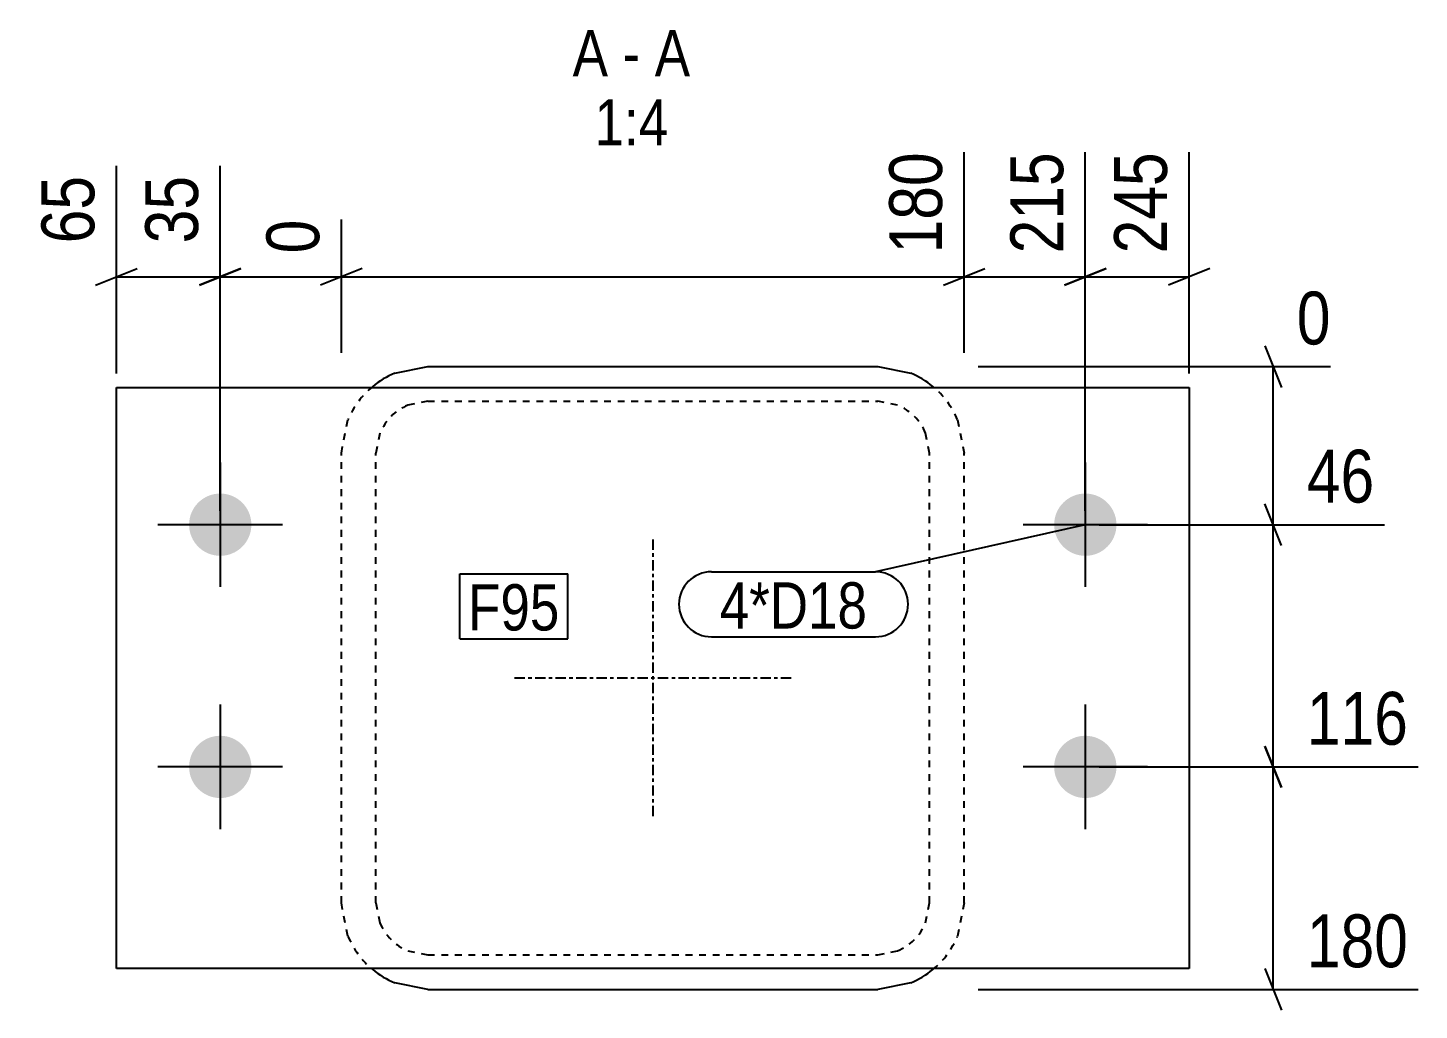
# Model space of a CAD drawing. Header units: millimetres. Extents: x 12 to 36661, y 8 to 829.
# Drawn here: x 26522 to 26924.1, y 9.6 to 293.5 of the extents above; entities that cross this region are included whole.
import ezdxf

# ---------------------------------------------------------------- set-up
doc = ezdxf.new("R2010")
doc.units = ezdxf.units.MM
doc.linetypes.add('DXK_LINE_DOT2', pattern=[3.9198, 1.9599, -1.9599])
doc.linetypes.add('DXK_LINE_DOT3', pattern=[5.9187, 2.979, -0.9799, 0.9799, -0.9799])
for name, color, linetype in [('MÅLSÆTNING', 7, 'Continuous'), ('STÅL', 7, 'Continuous'), ('TEKST', 7, 'Continuous')]:
    doc.layers.add(name, color=color, linetype=linetype)
doc.styles.add('Arial Narrow', font='ARIALN.TTF', dxfattribs={"height": 0.2})

msp = doc.modelspace()

# ---------------------------------------------------------------- hatches: boundary and pattern name
at = {"layer": 'STÅL', "linetype": 'Continuous'}
for points in [[(26586.62, 149.91, -1), (26568.62, 149.91, -1)], [(26836.62, 149.91, -1), (26818.62, 149.91, -1)], [(26586.62, 79.91, -1), (26568.62, 79.91, -1)], [(26836.62, 79.91, -1), (26818.62, 79.91, -1)]]:
    msp.add_hatch(color=96, dxfattribs=at).paths.add_polyline_path(points)

# ---------------------------------------------------------------- linework, layer by layer
at = {"layer": 'MÅLSÆTNING', "color": 7, "linetype": 'Continuous'}
for p, q in [((26792.62, 199.6), (26792.62, 257.57)), ((26792.62, 199.6), (26792.62, 257.57)), ((26827.62, 153.91), (26827.62, 257.57)), ((26827.62, 153.91), (26827.62, 257.57)), ((26857.62, 193.6), (26857.62, 257.57)), ((26547.62, 193.6), (26547.62, 253.65)), ((26577.62, 153.91), (26577.62, 253.65)), ((26577.62, 153.91), (26577.62, 253.65)), ((26612.62, 199.6), (26612.62, 238.07)), ((26612.62, 199.6), (26612.62, 238.07)), ((26541.62, 219.12), (26553.62, 223.92)), ((26547.62, 221.52), (26577.62, 221.52)), ((26571.62, 219.12), (26583.62, 223.92)), ((26583.62, 223.92), (26571.62, 219.12)), ((26577.62, 221.52), (26612.62, 221.52)), ((26618.62, 223.92), (26606.62, 219.12)), ((26618.62, 223.92), (26606.62, 219.12)), ((26612.62, 221.52), (26792.62, 221.52)), ((26786.62, 219.12), (26798.62, 223.92)), ((26786.62, 219.12), (26798.62, 223.92)), ((26792.62, 221.52), (26827.62, 221.52)), ((26821.62, 219.12), (26833.62, 223.92)), ((26827.62, 221.52), (26857.62, 221.52)), ((26863.62, 223.92), (26851.62, 219.12)), ((26879.54, 201.6), (26884.34, 189.6)), ((26796.62, 195.6), (26898.49, 195.6)), ((26881.94, 149.91), (26881.94, 195.6)), ((26884.34, 143.91), (26879.54, 155.91)), ((26884.34, 143.91), (26879.54, 155.91)), ((26831.62, 149.91), (26914.07, 149.91)), ((26831.62, 149.91), (26914.07, 149.91)), ((26881.94, 79.91), (26881.94, 149.91)), ((26879.54, 85.91), (26884.34, 73.91)), ((26884.34, 73.91), (26879.54, 85.91)), ((26831.62, 79.91), (26923.82, 79.91)), ((26831.62, 79.91), (26923.82, 79.91)), ((26881.94, 15.6), (26881.94, 79.91)), ((26879.54, 21.6), (26884.34, 9.6)), ((26796.62, 15.6), (26923.82, 15.6))]:
    msp.add_line(p, q, dxfattribs=at)
at = {"layer": 'STÅL', "color": 2, "linetype": 'Continuous'}
for p, q in [((26628.05, 193.7), (26637.62, 195.6)), ((26637.62, 195.6), (26767.62, 195.6)), ((26767.62, 195.6), (26777.18, 193.7)), ((26547.62, 21.6), (26547.62, 189.6)), ((26547.62, 189.6), (26857.62, 189.6)), ((26857.62, 189.6), (26857.62, 21.6)), ((26857.62, 21.6), (26547.62, 21.6)), ((26637.62, 15.6), (26628.05, 17.5)), ((26777.18, 17.5), (26767.62, 15.6)), ((26637.62, 15.6), (26767.62, 15.6))]:
    msp.add_line(p, q, dxfattribs=at)
at = {"layer": 'STÅL', "color": 7, "linetype": 'DXK_LINE_DOT2'}
for p, q in [((26637.62, 185.6), (26631.88, 184.46)), ((26637.62, 185.6), (26767.62, 185.6)), ((26773.36, 184.46), (26767.62, 185.6)), ((26612.62, 170.6), (26614.52, 180.17)), ((26790.71, 180.17), (26792.62, 170.6)), ((26623.76, 176.34), (26622.62, 170.6)), ((26782.62, 170.6), (26781.48, 176.34)), ((26612.62, 40.6), (26612.62, 170.6)), ((26622.62, 40.6), (26622.62, 170.6)), ((26782.62, 40.6), (26782.62, 170.6)), ((26792.62, 40.6), (26792.62, 170.6)), ((26614.52, 31.03), (26612.62, 40.6)), ((26622.62, 40.6), (26623.76, 34.86)), ((26781.48, 34.86), (26782.62, 40.6)), ((26792.62, 40.6), (26790.71, 31.03)), ((26631.88, 26.74), (26637.62, 25.6)), ((26637.62, 25.6), (26767.62, 25.6)), ((26767.62, 25.6), (26773.36, 26.74))]:
    msp.add_line(p, q, dxfattribs=at)
at = {"layer": 'STÅL', "color": 96, "linetype": 'Continuous'}
for p, q in [((26577.62, 167.91), (26577.62, 131.91)), ((26827.62, 167.91), (26827.62, 131.91)), ((26595.62, 149.91), (26559.62, 149.91)), ((26845.62, 149.91), (26809.62, 149.91)), ((26577.62, 97.91), (26577.62, 61.91)), ((26827.62, 97.91), (26827.62, 61.91)), ((26595.62, 79.91), (26559.62, 79.91)), ((26845.62, 79.91), (26809.62, 79.91))]:
    msp.add_line(p, q, dxfattribs=at)
at = {"layer": 'STÅL', "color": 7, "linetype": 'DXK_LINE_DOT3'}
for p, q in [((26702.62, 145.6), (26702.62, 65.6)), ((26742.62, 105.6), (26662.62, 105.6))]:
    msp.add_line(p, q, dxfattribs=at)
at = {"layer": 'STÅL', "color": 2, "linetype": 'Continuous'}
for centre, start, end in [((26637.62, 170.6), 112.5, 129.5651), ((26767.62, 170.6), 50.4349, 67.5), ((26637.62, 40.6), 230.4349, 247.5), ((26767.62, 40.6), 292.5, 309.5651)]:
    msp.add_arc(centre, 25, start, end, dxfattribs=at)
at = {"layer": 'STÅL', "color": 7, "linetype": 'DXK_LINE_DOT2'}
for centre, radius, start, end in [((26637.62, 170.6), 25, 129.5651, 157.5), ((26767.62, 170.6), 25, 22.5, 50.4349), ((26637.62, 170.6), 15, 112.5, 157.5), ((26767.62, 170.6), 15, 22.5, 67.5), ((26637.62, 40.6), 15, 202.5, 247.5), ((26767.62, 40.6), 15, 292.5, 337.5), ((26637.62, 40.6), 25, 202.5, 230.4349), ((26767.62, 40.6), 25, 309.5651, 337.5)]:
    msp.add_arc(centre, radius, start, end, dxfattribs=at)
at = {"layer": 'TEKST', "color": 7, "linetype": 'Continuous'}
for p, q in [((26827.62, 149.91), (26767.01, 136.3)), ((26646.84, 135.74), (26678.07, 135.74)), ((26646.84, 116.94), (26646.84, 135.74)), ((26678.07, 116.94), (26678.07, 135.74)), ((26719.58, 136.3), (26767.01, 136.3)), ((26646.84, 116.94), (26678.07, 116.94)), ((26719.58, 117.5), (26767.01, 117.5))]:
    msp.add_line(p, q, dxfattribs=at)
for centre, start, end in [((26719.58, 126.9), 90, 270), ((26767.01, 126.9), 270, 90)]:
    msp.add_arc(centre, 9.4, start, end, dxfattribs=at)

# ---------------------------------------------------------------- wipeouts: each hides what was drawn before it
at = {"color": 0, "linetype": 'Continuous'}
for points, layer in [([(26544.42, 253.94), (26522.02, 253.94), (26522.02, 228.04), (26544.42, 228.04)], 'MÅLSÆTNING'), ([(26574.42, 253.94), (26552.02, 253.94), (26552.02, 228.04), (26574.42, 228.04)], 'MÅLSÆTNING'), ([(26914.35, 153.11), (26914.35, 175.51), (26888.45, 175.51), (26888.45, 153.11)], 'MÅLSÆTNING'), ([(26924.1, 83.11), (26924.1, 105.51), (26888.45, 105.51), (26888.45, 83.11)], 'MÅLSÆTNING'), ([(26924.1, 18.8), (26924.1, 41.2), (26888.45, 41.2), (26888.45, 18.8)], 'MÅLSÆTNING'), ([(26689.69, 279.51), (26689.69, 293.51), (26679.47, 293.51), (26679.47, 279.51)], 'TEKST'), ([(26698.99, 279.51), (26698.99, 293.51), (26693.89, 293.51), (26693.89, 279.51)], 'TEKST'), ([(26713.42, 279.51), (26713.42, 293.51), (26703.19, 293.51), (26703.19, 279.51)], 'TEKST'), ([(26707.11, 259.51), (26707.11, 273.51), (26685.78, 273.51), (26685.78, 259.51)], 'TEKST')]:
    msp.add_wipeout(points, dxfattribs=at).dxf.layer = layer
at = {"color": 0}
for points in [[(26675.67, 119.34), (26675.67, 133.34), (26649.24, 133.34), (26649.24, 119.34)], [(26764.61, 119.9), (26764.61, 133.9), (26721.98, 133.9), (26721.98, 119.9)]]:
    msp.add_wipeout(points, dxfattribs=at).dxf.layer = 'TEKST'

# ---------------------------------------------------------------- next in the draw order: texts
at = {"layer": 'MÅLSÆTNING', "color": 3, "linetype": 'Continuous', "style": 'Arial Narrow'}
for s, p in [('65', (26541.22, 231.24)), ('35', (26571.22, 231.24))]:
    msp.add_text(s, height=15.271, rotation=90.0002, dxfattribs=at).set_placement(p)
for s, p in [('46', (26891.65, 156.31)), ('116', (26891.65, 86.31)), ('180', (26891.65, 22))]:
    msp.add_text(s, height=15.271, dxfattribs=at).set_placement(p)
at = {"layer": 'TEKST', "color": 3, "linetype": 'Continuous', "style": 'Arial Narrow'}
for s, height, p in [('A', 13.36, (26679.47, 279.51)), ('A', 13.36, (26703.19, 279.51)), ('-', 13.36, (26693.89, 279.51)), ('1:4', 13.362, (26685.78, 259.51))]:
    msp.add_text(s, height=height, dxfattribs=at).set_placement(p)

# ---------------------------------------------------------------- next in the draw order: wipeouts: each hides what was drawn before it
at = {"color": 0, "linetype": 'Continuous'}
for points in [[(26789.42, 260.77), (26767.02, 260.77), (26767.02, 225.12), (26789.42, 225.12)], [(26854.42, 260.77), (26832.02, 260.77), (26832.02, 225.12), (26854.42, 225.12)], [(26609.42, 241.27), (26587.02, 241.27), (26587.02, 225.12), (26609.42, 225.12)], [(26901.69, 198.8), (26901.69, 221.2), (26885.54, 221.2), (26885.54, 198.8)]]:
    msp.add_wipeout(points, dxfattribs=at).dxf.layer = 'MÅLSÆTNING'
at = {"color": 0}
for points in [[(26675.67, 119.34), (26675.67, 133.34), (26649.24, 133.34), (26649.24, 119.34)], [(26764.61, 119.9), (26764.61, 133.9), (26721.98, 133.9), (26721.98, 119.9)]]:
    msp.add_wipeout(points, dxfattribs=at).dxf.layer = 'TEKST'

# ---------------------------------------------------------------- next in the draw order: linework, layer by layer
at = {"layer": 'MÅLSÆTNING', "color": 7, "linetype": 'Continuous'}
msp.add_line((26833.62, 223.92), (26821.62, 219.12), dxfattribs=at)

# ---------------------------------------------------------------- next in the draw order: texts
at = {"layer": 'MÅLSÆTNING', "color": 3, "linetype": 'Continuous', "style": 'Arial Narrow'}
for s, height, p in [('180', 15.271, (26786.22, 228.32)), ('245', 15.271, (26851.22, 228.32)), ('0', 15.27, (26606.22, 228.32))]:
    msp.add_text(s, height=height, rotation=90.0002, dxfattribs=at).set_placement(p)
msp.add_text('0', height=15.27, dxfattribs=at).set_placement((26888.74, 202))
at = {"layer": 'TEKST', "color": 3, "style": 'Arial Narrow'}
for s, p in [('F95', (26649.24, 119.34)), ('4*D18', (26721.98, 119.9))]:
    msp.add_text(s, height=13.362, dxfattribs=at).set_placement(p)

# ---------------------------------------------------------------- next in the draw order: wipeouts: each hides what was drawn before it
at = {"color": 0, "linetype": 'Continuous'}
msp.add_wipeout([(26824.42, 260.77), (26802.02, 260.77), (26802.02, 225.12), (26824.42, 225.12)], dxfattribs=at).dxf.layer = 'MÅLSÆTNING'

# ---------------------------------------------------------------- next in the draw order: texts
at = {"layer": 'MÅLSÆTNING', "color": 3, "linetype": 'Continuous', "style": 'Arial Narrow'}
msp.add_text('215', height=15.271, rotation=90.0002, dxfattribs=at).set_placement((26821.22, 228.32))

doc.saveas('drawing.dxf')
